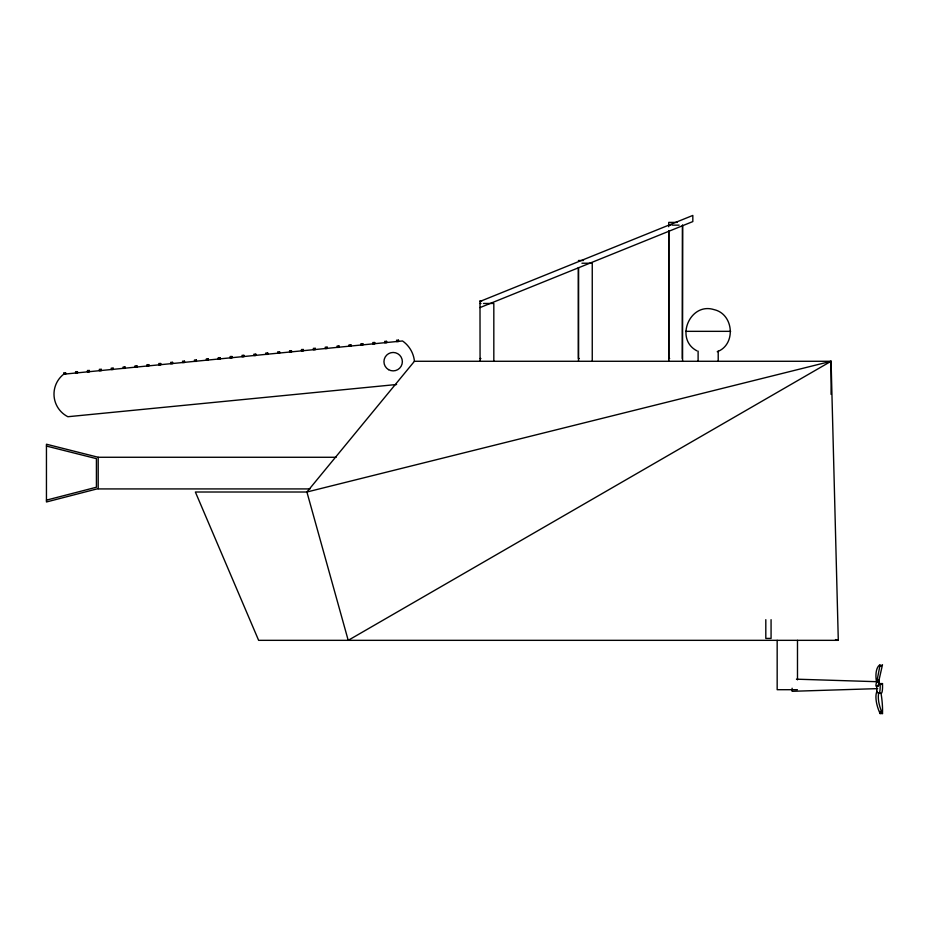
<?xml version="1.0" encoding="UTF-8"?>
<svg xmlns="http://www.w3.org/2000/svg" width="929" height="929" viewBox="0 0 929 929"><rect width="100%" height="100%" fill="white"/><g stroke="black" fill="none" stroke-linecap="round" stroke-linejoin="round"><path stroke-width="1.39" d="M696.913 350.825C674.419 339.143 689.817 301.971 713.983 309.612C733.805 313.932 736.325 344.636 717.234 351.719M882.492 664.699L879.113 679.68L879.113 683.477M876.744 682.049L880.123 664.699A19.23 8.988 75.3 0 0 876.361 681.12M414.439 361.276L306.907 492.01L195.369 492.01L258.634 640.336L838.295 640.336L831.083 361.276L414.439 361.276A28.079 28.079 0 0 0 402.524 340.966L63.706 374.19A25.327 25.327 0 0 0 67.875 416.726L396.602 384.501M831.083 361.276L348.212 640.336L306.907 492.01L831.083 361.276L831.083 394.372M479.991 301.449L692.825 215.435L692.825 221.578L479.991 307.592M46.45 500.139L96.419 487.226L96.419 458.647L46.45 446.059M98.195 488.608L46.45 501.974L46.45 444.225L98.195 457.265L336.135 457.277M877.661 688.621L792.112 691.304L792.112 688.238M677.392 222.391L668.741 222.391L668.741 226.734M668.822 225.132L670.843 225.132M672.259 225.132L679.134 225.132M578.407 260.503L583.505 260.503M581.937 263.232L592.249 263.232L592.249 361.276M482 300.729L479.991 300.729L480.072 361.276M480.072 303.458L480.99 303.458M483.51 303.458L493.822 303.458L493.822 361.276M685.66 331.339L730.647 331.339M479.991 358.536L480.908 358.536M579.336 358.536L578.407 358.536L578.407 267.703M669.658 358.536L668.741 358.536L668.741 231.089M682.258 358.536L682.49 225.294M310.019 488.921L98.195 488.921L98.195 457.265M876.744 679.68L879.113 679.68M878.439 686.125A19.23 3.031 -60 0 1 879.113 681.816L876.744 681.816A19.23 3.031 -60 0 0 880.123 683.581L882.492 683.581A20.984 3.298 81.8 0 1 880.158 692.79M797.407 689.701L777.167 689.701L777.167 640.336M876.744 685.718L876.744 691.826A19.23 7.85 69.5 0 0 880.123 713.565L882.492 713.565A20.984 3.925 84.3 0 0 881.075 693.626M796.455 679.18L879.113 681.77M835.496 639.558L838.295 640.336M797.488 640.336L797.488 679.831M771.07 619.678L771.07 638.409L765.81 638.409L765.81 619.678M718.21 351.116L718.21 361.276M698.109 351.116L698.109 361.276M682.583 225.132L682.583 361.276M668.822 230.926L668.822 361.276M578.5 267.564L578.5 361.276M880.181 711.359A20.984 3.925 84.3 0 1 880.123 713.565M879.113 683.233A19.23 8.988 75.3 0 1 878.729 681.12M880.82 666.116A19.23 8.988 75.3 0 1 881.609 665.292M882.492 683.581A19.23 3.031 -60 0 1 881.609 684.545M880.123 683.581A20.984 3.298 81.8 0 1 876.744 690.921M882.492 713.565A19.23 7.85 69.5 0 1 878.729 693.034M398.483 340.188L396.602 340.188L396.602 341.547L398.483 341.547L398.483 340.188M386.603 341.361L384.711 341.361L384.711 342.708L386.603 342.708L386.603 341.361M374.712 342.522L372.831 342.522L372.831 343.881L374.712 343.881L374.712 342.522M362.821 343.684L360.94 343.684L360.94 345.042L362.821 345.042L362.821 343.684M350.93 344.856L349.049 344.856L349.049 346.203L350.93 346.203L350.93 344.856M339.039 346.018L337.157 346.018L337.157 347.376L339.039 347.376L339.039 346.018M327.147 347.179L325.266 347.179L325.266 348.538L327.147 348.538L327.147 347.179M315.268 348.352L313.375 348.352L313.375 349.71L315.268 349.71L315.268 348.352M303.377 349.513L301.495 349.513L301.495 350.872L303.377 350.872L303.377 349.513M291.485 350.686L289.604 350.686L289.604 352.033L291.485 352.033L291.485 350.686M279.594 351.847L277.713 351.847L277.713 353.206L279.594 353.206L279.594 351.847M267.703 353.008L265.822 353.008L265.822 354.367L267.703 354.367L267.703 353.008M255.812 354.181L253.931 354.181L253.931 355.528L255.812 355.528L255.812 354.181M243.921 355.342L242.039 355.342L242.039 356.701L243.921 356.701L243.921 355.342M232.041 356.515L230.16 356.515L230.16 357.862L232.041 357.862L232.041 356.515M220.15 357.677L218.269 357.677L218.269 359.035L220.15 359.035L220.15 357.677M208.259 358.838L206.377 358.838L206.377 360.197L208.259 360.197L208.259 358.838M196.367 360.011L194.486 360.011L194.486 361.358L196.367 361.358L196.367 360.011M184.476 361.172L182.595 361.172L182.595 362.531L184.476 362.531L184.476 361.172M172.585 362.345L170.704 362.345L170.704 363.692L172.585 363.692L172.585 362.345M160.705 363.506L158.824 363.506L158.824 364.865L160.705 364.865L160.705 363.506M148.814 364.667L146.933 364.667L146.933 366.026L148.814 366.026L148.814 364.667M136.923 365.84L135.042 365.84L135.042 367.187L136.923 367.187L136.923 365.84M125.032 367.001L123.151 367.001L123.151 368.36L125.032 368.36L125.032 367.001M113.141 368.163L111.259 368.163L111.259 369.521L113.141 369.521L113.141 368.163M101.249 369.336L99.368 369.336L99.368 370.694L101.249 370.694L101.249 369.336M89.37 370.497L87.477 370.497L87.477 371.855L89.37 371.855L89.37 370.497M77.479 371.67L75.597 371.67L75.597 373.017L77.479 373.017L77.479 371.67M65.587 372.831L63.706 372.831L63.706 374.19L65.587 374.19L65.587 372.831M388.543 369.649A9.22 9.22 0 0 0 402.362 361.671A9.22 9.22 0 0 0 388.543 353.694A9.22 9.22 0 0 0 388.543 369.649"/></g></svg>
